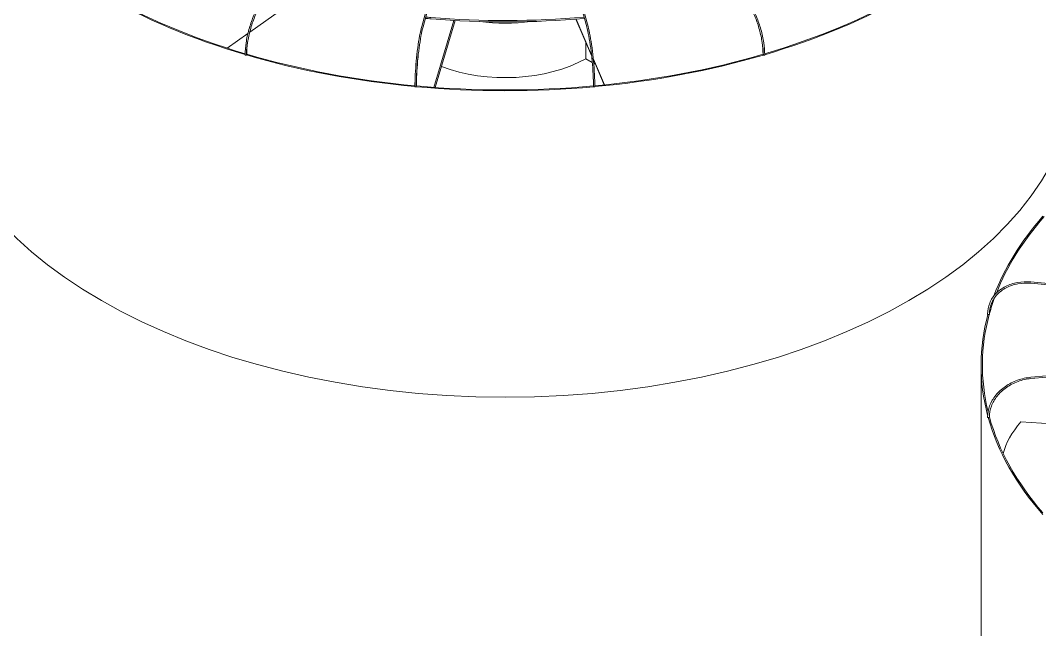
# Model space of a CAD drawing. Header units: millimetres. Extents: x -312439 to 477422, y -331570 to 212570.
# Drawn here: x -169425 to -167553, y -85691 to -84572 of the extents above; entities that cross this region are included whole.
import ezdxf

# ---------------------------------------------------------------- set-up
doc = ezdxf.new("R2010")
doc.units = ezdxf.units.MM

msp = doc.modelspace()

# ---------------------------------------------------------------- linework, layer by layer
at = {"color": 3, "linetype": 'Continuous', "lineweight": 0, "extrusion": (-1.11022e-16, 0.816497, 0.57735)}
for p, q in [((-168552.81, -84089.615), (-168688.208, -84583.174)), ((-168550.332, -84089.838), (-168685.846, -84583.822)), ((-168520.63, -84089.838), (-168385.116, -84583.822)), ((-168382.754, -84583.174), (-168518.152, -84089.615)), ((-168912.991, -84528.944), (-169004.112, -84593.488)), ((-168376.231, -84636.316), (-168404.907, -84569.518)), ((-168404.717, -84569.503), (-168376.298, -84635.7)), ((-168666.163, -84694.988), (-168629.307, -84572.078)), ((-168626.763, -84572.224), (-168663.63, -84695.171)), ((-169007.437, -84595.843), (-169045.675, -84622.928)), ((-168386.832, -84611.622), (-168386.832, -84642.298)), ((-168374.977, -84649.142), (-168386.832, -84642.298)), ((-168372.981, -84643.428), (-168352.768, -84690.512)), ((-168352.957, -84690.531), (-168372.923, -84644.021)), ((-168369.324, -84652.406), (-168372.315, -84650.679)), ((-167569.564, -85054.959), (-166716.71, -85132.947)), ((-166716.253, -85130.529), (-167569.341, -85052.52)), ((-166715.906, -85149.449), (-167569.564, -85227.51)), ((-167569.341, -85229.95), (-166715.183, -85151.843)), ((-167660.963, -85768.706), (-167660.963, -85205.817)), ((-167501.618, -85315.138), (-167587.78, -85309.642))]:
    msp.add_line(p, q, dxfattribs=at)
at = {"color": 3, "linetype": 'Continuous', "lineweight": 0}
for centre, major_axis, ratio, start_param, end_param in [((-168535.048, -84095.657), (-1048.768, 0), 0.57735027, 0.78656596, 1.09808088), ((-168535.048, -84095.657), (-1046.319, 0), 0.57735027, 0.78587838, 1.09689941), ((-168535.048, -84095.657), (-1046.319, 0), 0.57735027, 2.04376734, 2.35460013), ((-168535.048, -84095.657), (-1048.768, 0), 0.57735027, 2.04258502, 2.35459852), ((-168535.048, -84454.725), (-212.072, 0), 0.57735027, 1.3476903, 1.79509044), ((-169011.334, -84635.103), (-1.225, 0), 0.57735027, 0, 3.14159265), ((-168535.048, -84095.657), (-1048.768, 0), 0.57735027, 1.10054445, 1.41220862), ((-169010.778, -84634.473), (-1.225, -0.011), 0.58858829, 2.66526492, 3.14159265), ((-168535.048, -84095.657), (-1046.319, 0), 0.57735027, 1.10010535, 1.41183726), ((-168535.048, -84554.725), (-212.072, 0), 0.57735027, 0.98594125, 2.34464399), ((-168535.048, -84095.657), (-1046.319, 0), 0.57735027, 1.72891751, 2.04055715), ((-168535.048, -84095.657), (-1048.768, 0), 0.57735027, 1.72854634, 2.04038352), ((-168060.184, -84634.473), (-1.225, 0.011), 0.58858829, 0, 0.47632773), ((-168059.628, -84635.103), (-1.225, 0), 0.57735027, 0, 3.14159265), ((-168535.048, -84658.546), (-1048.768, 0), 0.57735027, 0, 3.14159265), ((-168699.449, -84693.61), (-1.225, 0), 0.57735027, 0, 3.14159265), ((-168535.048, -84095.657), (-1048.768, 0), 0.57735027, 1.41453598, 1.72626058), ((-168699.257, -84692.912), (-1.225, -0.004), 0.58981528, 2.98275574, 3.14159265), ((-168535.048, -84095.657), (-1046.319, 0), 0.57735027, 1.41438895, 1.72636573), ((-168371.705, -84692.912), (-1.225, 0.004), 0.58981528, 0, 0.15883691), ((-168371.513, -84693.61), (-1.225, 0), 0.57735027, 0, 3.14159265), ((-166612.194, -85205.817), (-1048.768, 0), 0.57735027, 5.81359811, 6.07011802), ((-166612.194, -85205.817), (-1046.319, 0), 0.57735027, 5.81336511, 6.06128621), ((-166612.194, -85205.817), (-1046.319, 0), 0.57735027, 6.07532621, 6.12502314), ((-166612.194, -85205.817), (-1048.768, 0), 0.57735027, 6.12772105, 6.43448057), ((-166612.194, -85205.817), (-1046.319, 0), 0.57735027, 6.1272654, 6.42392093), ((-167647.879, -85111.401), (1.225, 0), 0.57735027, 3.14159265, 5.07887352), ((-167646.669, -85111.511), (1.225, 0.023), 0.57529521, 4.54449158, 6.11528791), ((-167646.669, -85111.511), (1.225, 0.023), 0.57529521, 6.11528791, 6.28318531), ((-167647.879, -85300.734), (1.225, 0), 0.57735027, 3.14159265, 5.39303278), ((-167646.669, -85300.624), (1.225, 0.023), 0.57926583, 4.8585762, 6.28318531), ((-166612.194, -85205.817), (-1048.768, 0), 0.57735027, 0.1585854, 0.46892864), ((-166612.194, -85205.817), (-1046.319, 0), 0.57735027, 0.15790655, 0.46457773), ((-166612.289, -85371.862), (-1010.701, -20.593), 0.30331876, 6.01219977, 6.20271663)]:
    msp.add_ellipse(centre, major_axis=major_axis, ratio=ratio, start_param=start_param, end_param=end_param, dxfattribs=at)
for points, knots in [([(-169012.559, -84635.103), (-169012.559, -84628.242), (-169011.955, -84620.719), (-169009.606, -84605.056), (-169007.861, -84596.92), (-169003.398, -84580.814), (-169000.681, -84572.848), (-168994.534, -84557.852), (-168991.106, -84550.824), (-168983.861, -84538.38), (-168980.045, -84532.966), (-168976.204, -84528.612)], [4.71238898, 4.71238898, 4.71238898, 4.71238898, 5.02654825, 5.02654825, 5.34070751, 5.34070751, 5.65486678, 5.65486678, 5.96902604, 5.96902604, 6.28318531, 6.28318531, 6.28318531, 6.28318531]), ([(-168974.367, -84530.233), (-168978.023, -84534.376), (-168981.705, -84539.593), (-168988.748, -84551.696), (-168992.106, -84558.593), (-168998.125, -84573.334), (-169000.784, -84581.178), (-169005.132, -84597.016), (-169006.82, -84605.009), (-169009.055, -84620.335), (-169009.602, -84627.665), (-169009.554, -84634.346), (-169009.554, -84634.404), (-169009.553, -84634.462)], [0, 0, 0, 0, 0.31464476, 0.31464476, 0.63176735, 0.63176735, 0.94903539, 0.94903539, 1.26630343, 1.26630343, 1.58357147, 1.58357147, 1.5863402, 1.5863402, 1.5863402, 1.5863402]), ([(-168096.595, -84530.233), (-168092.939, -84534.376), (-168089.257, -84539.593), (-168082.214, -84551.696), (-168078.856, -84558.593), (-168072.837, -84573.334), (-168070.178, -84581.178), (-168065.83, -84597.016), (-168064.142, -84605.009), (-168061.907, -84620.335), (-168061.36, -84627.665), (-168061.408, -84634.346), (-168061.408, -84634.404), (-168061.409, -84634.462)], [6.28318531, 6.28318531, 6.28318531, 6.28318531, 6.59783007, 6.59783007, 6.91495265, 6.91495265, 7.23222069, 7.23222069, 7.54948873, 7.54948873, 7.86675677, 7.86675677, 7.86952551, 7.86952551, 7.86952551, 7.86952551]), ([(-168058.403, -84635.103), (-168058.403, -84628.242), (-168059.007, -84620.719), (-168061.356, -84605.056), (-168063.101, -84596.92), (-168067.564, -84580.814), (-168070.281, -84572.848), (-168076.428, -84557.852), (-168079.856, -84550.824), (-168087.101, -84538.38), (-168090.917, -84532.966), (-168094.758, -84528.612)], [4.71238898, 4.71238898, 4.71238898, 4.71238898, 5.02654825, 5.02654825, 5.34070751, 5.34070751, 5.65486678, 5.65486678, 5.96902604, 5.96902604, 6.28318531, 6.28318531, 6.28318531, 6.28318531]), ([(-168681.556, -84568.182), (-168677.987, -84568.507), (-168674.415, -84568.821), (-168577.658, -84576.977), (-168482.425, -84576.659), (-168389.406, -84568.182)], [0.628847379, 0.628847379, 0.628847379, 0.628847379, 0.640415364, 0.640415364, 0.941948948, 0.941948948, 0.941948948, 0.941948948]), ([(-168680.897, -84565.782), (-168677.736, -84566.07), (-168674.571, -84566.348), (-168578.266, -84574.513), (-168483.057, -84574.231), (-168390.065, -84565.782)], [0.62931922, 0.62931922, 0.62931922, 0.62931922, 0.639583767, 0.639583767, 0.941477106, 0.941477106, 0.941477106, 0.941477106]), ([(-168700.673, -84693.61), (-168700.673, -84686.796), (-168700.467, -84679.238), (-168699.661, -84663.357), (-168699.062, -84655.038), (-168697.53, -84638.446), (-168696.597, -84630.176), (-168694.487, -84614.486), (-168693.311, -84607.07), (-168690.828, -84593.806), (-168689.522, -84587.961), (-168688.208, -84583.174)], [4.71238898, 4.71238898, 4.71238898, 4.71238898, 5.02654825, 5.02654825, 5.34070751, 5.34070751, 5.65486678, 5.65486678, 5.96902604, 5.96902604, 6.28318531, 6.28318531, 6.28318531, 6.28318531]), ([(-168685.846, -84583.822), (-168687.119, -84588.462), (-168688.399, -84594.184), (-168690.841, -84607.246), (-168692.004, -84614.594), (-168694.085, -84630.147), (-168695.004, -84638.349), (-168696.507, -84654.785), (-168697.09, -84663.016), (-168697.861, -84678.685), (-168698.05, -84686.12), (-168698.033, -84692.824), (-168698.033, -84692.866), (-168698.032, -84692.908)], [6.28318531, 6.28318531, 6.28318531, 6.28318531, 6.59845219, 6.59845219, 6.91572023, 6.91572023, 7.23298827, 7.23298827, 7.55025631, 7.55025631, 7.86752435, 7.86752435, 7.86952551, 7.86952551, 7.86952551, 7.86952551]), ([(-168385.116, -84583.822), (-168383.843, -84588.462), (-168382.563, -84594.184), (-168380.121, -84607.246), (-168378.958, -84614.594), (-168376.877, -84630.147), (-168375.958, -84638.349), (-168374.456, -84654.785), (-168373.873, -84663.016), (-168373.101, -84678.685), (-168372.912, -84686.12), (-168372.929, -84692.824), (-168372.93, -84692.866), (-168372.93, -84692.908)], [6.28318531, 6.28318531, 6.28318531, 6.28318531, 6.59845219, 6.59845219, 6.91572023, 6.91572023, 7.23298827, 7.23298827, 7.55025631, 7.55025631, 7.86752435, 7.86752435, 7.86952551, 7.86952551, 7.86952551, 7.86952551]), ([(-168370.289, -84693.61), (-168370.289, -84686.796), (-168370.495, -84679.238), (-168371.301, -84663.357), (-168371.9, -84655.038), (-168373.432, -84638.446), (-168374.365, -84630.176), (-168376.475, -84614.486), (-168377.651, -84607.07), (-168380.134, -84593.806), (-168381.441, -84587.961), (-168382.754, -84583.174)], [4.71238898, 4.71238898, 4.71238898, 4.71238898, 5.02654825, 5.02654825, 5.34070751, 5.34070751, 5.65486678, 5.65486678, 5.96902604, 5.96902604, 6.28318531, 6.28318531, 6.28318531, 6.28318531]), ([(-168698.224, -84693.61), (-168698.224, -84686.845), (-168698.019, -84679.326), (-168697.217, -84663.517), (-168696.62, -84655.231), (-168695.359, -84641.571), (-168694.79, -84636.186), (-168694.162, -84630.925)], [4.71238898, 4.71238898, 4.71238898, 4.71238898, 5.026548246, 5.026548246, 5.340707511, 5.340707511, 5.545847126, 5.545847126, 5.545847126, 5.545847126]), ([(-168372.738, -84693.61), (-168372.738, -84686.845), (-168372.943, -84679.326), (-168373.746, -84663.517), (-168374.342, -84655.231), (-168375.603, -84641.571), (-168376.172, -84636.186), (-168376.8, -84630.925)], [4.71238898, 4.71238898, 4.71238898, 4.71238898, 5.026548246, 5.026548246, 5.340707511, 5.340707511, 5.545847126, 5.545847126, 5.545847126, 5.545847126]), ([(-167649.103, -85111.401), (-167649.103, -85104.456), (-167647.772, -85097.626), (-167642.577, -85084.883), (-167638.715, -85078.973), (-167628.858, -85068.659), (-167622.865, -85064.256), (-167609.347, -85057.373), (-167601.824, -85054.894), (-167585.979, -85052.087), (-167577.659, -85051.759), (-167569.341, -85052.52)], [4.71238898, 4.71238898, 4.71238898, 4.71238898, 5.02654825, 5.02654825, 5.34070751, 5.34070751, 5.65486678, 5.65486678, 5.96902604, 5.96902604, 6.28318531, 6.28318531, 6.28318531, 6.28318531]), ([(-167569.564, -85054.959), (-167577.626, -85054.222), (-167585.682, -85054.551), (-167600.974, -85057.304), (-167608.208, -85059.727), (-167621.131, -85066.409), (-167626.819, -85070.667), (-167636.093, -85080.581), (-167639.68, -85086.235), (-167644.418, -85098.386), (-167645.569, -85104.882), (-167645.444, -85111.488)], [0, 0, 0, 0, 0.31726804, 0.31726804, 0.63453608, 0.63453608, 0.95180412, 0.95180412, 1.26907216, 1.26907216, 1.5863402, 1.5863402, 1.5863402, 1.5863402]), ([(-167649.103, -85300.734), (-167649.103, -85293.79), (-167647.773, -85286.734), (-167642.598, -85273.095), (-167638.755, -85266.513), (-167628.946, -85254.455), (-167622.982, -85248.981), (-167609.513, -85239.66), (-167602.011, -85235.814), (-167586.194, -85230.119), (-167577.882, -85228.271), (-167569.564, -85227.51)], [4.71238898, 4.71238898, 4.71238898, 4.71238898, 5.02654825, 5.02654825, 5.34070751, 5.34070751, 5.65486678, 5.65486678, 5.96902604, 5.96902604, 6.28318531, 6.28318531, 6.28318531, 6.28318531]), ([(-167569.341, -85229.95), (-167577.403, -85230.687), (-167585.466, -85232.49), (-167600.788, -85238.051), (-167608.044, -85241.806), (-167621.017, -85250.887), (-167626.732, -85256.21), (-167636.055, -85267.881), (-167639.66, -85274.226), (-167644.417, -85287.296), (-167645.568, -85294.019), (-167645.444, -85300.6)], [0, 0, 0, 0, 0.31726804, 0.31726804, 0.63453608, 0.63453608, 0.95180412, 0.95180412, 1.26907216, 1.26907216, 1.5863402, 1.5863402, 1.5863402, 1.5863402])]:
    msp.add_open_spline(points, degree=3, knots=knots, dxfattribs=at)
for points in [[(-169010.109, -84635.103), (-169010.109, -84631.342), (-169009.925, -84627.365), (-169009.558, -84623.237)], [(-168060.853, -84635.103), (-168060.853, -84631.342), (-168061.037, -84627.365), (-168061.404, -84623.237)]]:
    msp.add_open_spline(points, degree=3, dxfattribs=at)

doc.saveas('drawing.dxf')
